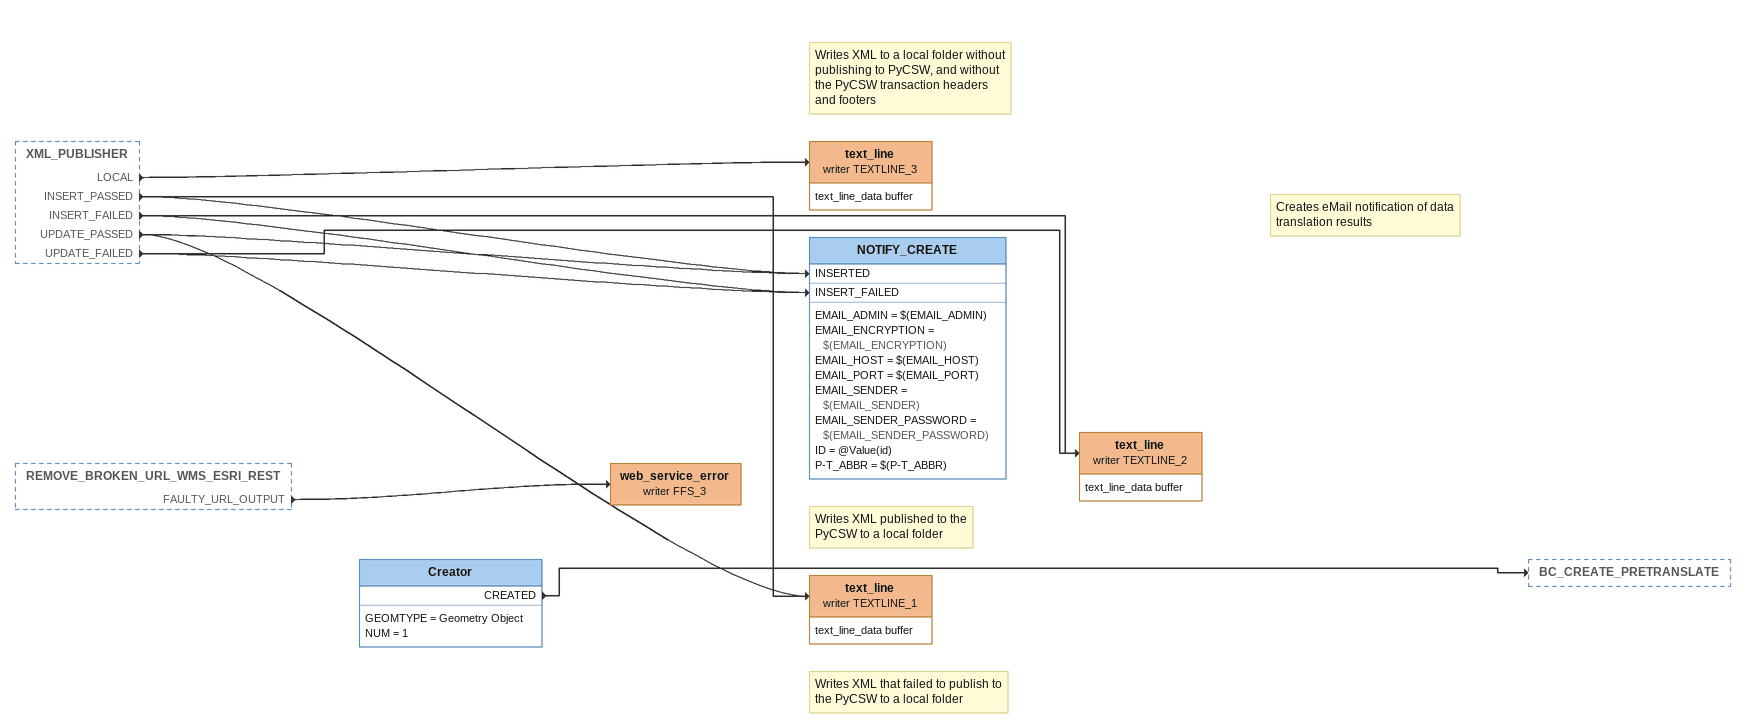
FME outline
XML_PUBLISHER [outside]
    LOCAL -> text_line (writer TEXTLINE_3)
    INSERT_PASSED -> NOTIFY_CREATE [INSERTED]
    INSERT_PASSED -> text_line (writer TEXTLINE_1)
    INSERT_FAILED -> NOTIFY_CREATE [INSERT_FAILED]
    INSERT_FAILED -> text_line (writer TEXTLINE_2)
    UPDATE_PASSED -> NOTIFY_CREATE [INSERTED]
    UPDATE_PASSED -> text_line (writer TEXTLINE_1)
    UPDATE_FAILED -> NOTIFY_CREATE [INSERT_FAILED]
    UPDATE_FAILED -> text_line (writer TEXTLINE_2)
REMOVE_BROKEN_URL_WMS_ESRI_REST [outside]
    FAULTY_URL_OUTPUT -> web_service_error (writer FFS_3)
Creator
    GEOMTYPE = Geometry Object
    NUM = 1
    CREATED -> BC_CREATE_PRETRANSLATE
web_service_error (writer FFS_3)
Note: Writes XML to a local folder without publishing to PyCSW, and without the PyCSW transaction headers and footers
text_line (writer TEXTLINE_3)
    attributes: text_line_data buffer
Note: Creates eMail notification of data translation results
NOTIFY_CREATE
    EMAIL_ADMIN = $(EMAIL_ADMIN)
    EMAIL_ENCRYPTION = $(EMAIL_ENCRYPTION)
    EMAIL_HOST = $(EMAIL_HOST)
    EMAIL_PORT = $(EMAIL_PORT)
    EMAIL_SENDER = $(EMAIL_SENDER)
    EMAIL_SENDER_PASSWORD = $(EMAIL_SENDER_PASSWORD)
    ID = @Value(id)
    P-T_ABBR = $(P-T_ABBR)
Note: Writes XML published to the PyCSW to a local folder
text_line (writer TEXTLINE_1)
    attributes: text_line_data buffer
Note: Writes XML that failed to publish to the PyCSW to a local folder
text_line (writer TEXTLINE_2)
    attributes: text_line_data buffer
